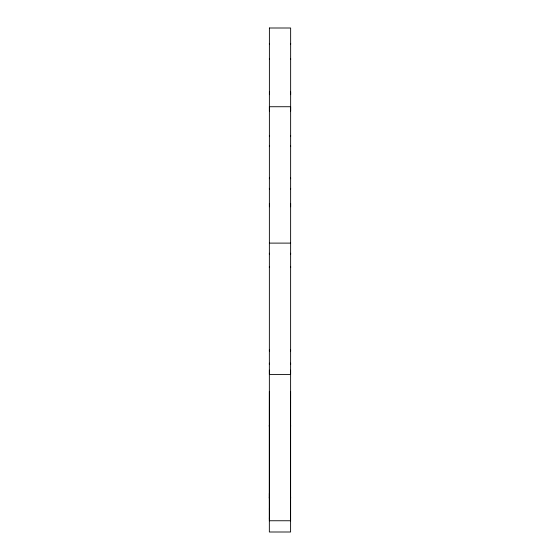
<?xml version="1.0" encoding="UTF-8"?>
<svg xmlns="http://www.w3.org/2000/svg" width="560" height="560" viewBox="0 0 560 560"><rect width="100%" height="100%" fill="white"/><g stroke="black" fill="none" stroke-linecap="round" stroke-linejoin="round"><path stroke-width="0.84" d="M269.388 135.695L269.388 136.248M269.381 111.02L269.381 106.736L290.647 106.729L290.633 111.02M269.395 91.84L269.402 94.668M269.402 59.507L269.395 58.674M269.388 43.358L269.395 44.191M269.353 518.441L269.346 517.937M269.346 508.746L269.353 509.243M269.353 497.007L269.353 498.253L269.346 493.36M269.367 391.363L269.346 409.738M269.36 374.262L269.36 370.153M290.647 91.847L290.647 94.675M290.654 59.514L290.647 58.674M290.612 403.046L290.619 402.787M290.619 391.363L290.598 409.745M290.612 374.262L290.612 370.16M269.388 243.11L290.64 243.11M269.381 374.437L290.633 374.444M290.64 135.513L290.64 136.248M290.64 146.559L290.633 145.817M290.633 178.01L290.633 178.752M290.633 189.063L290.633 188.321M290.633 206.766L290.633 203.357M290.633 253.225L290.626 253.708M290.626 267.155L290.633 267.638M290.619 349.916L290.626 351.099M269.388 146.559L269.388 145.817M269.381 178.01L269.388 178.752M269.381 189.063L269.381 188.321M269.388 206.766L269.388 203.357M269.381 253.225L269.374 253.708M269.374 267.148L269.381 267.631M269.367 349.916L269.374 351.092M269.374 363.839L269.367 364.322M290.647 43.351L290.647 44.191M290.633 253.47L290.626 254.408M290.626 266.455L290.626 267.393M290.619 363.146L290.619 364.084M290.598 409.857L290.598 532L269.346 532L269.346 409.857M269.381 253.47L269.374 254.401M269.374 266.455L269.381 267.386M269.374 363.146L269.367 364.077M269.395 28.007L269.346 520.751L290.598 520.751L290.647 28.007L269.395 28M269.353 425.187L269.353 426.433L269.353 425.187M290.605 497.007L290.598 498.253L290.598 497.007M290.605 425.187L290.605 426.433L290.605 425.187M290.619 363.846L290.619 364.329L290.619 363.846"/></g></svg>
